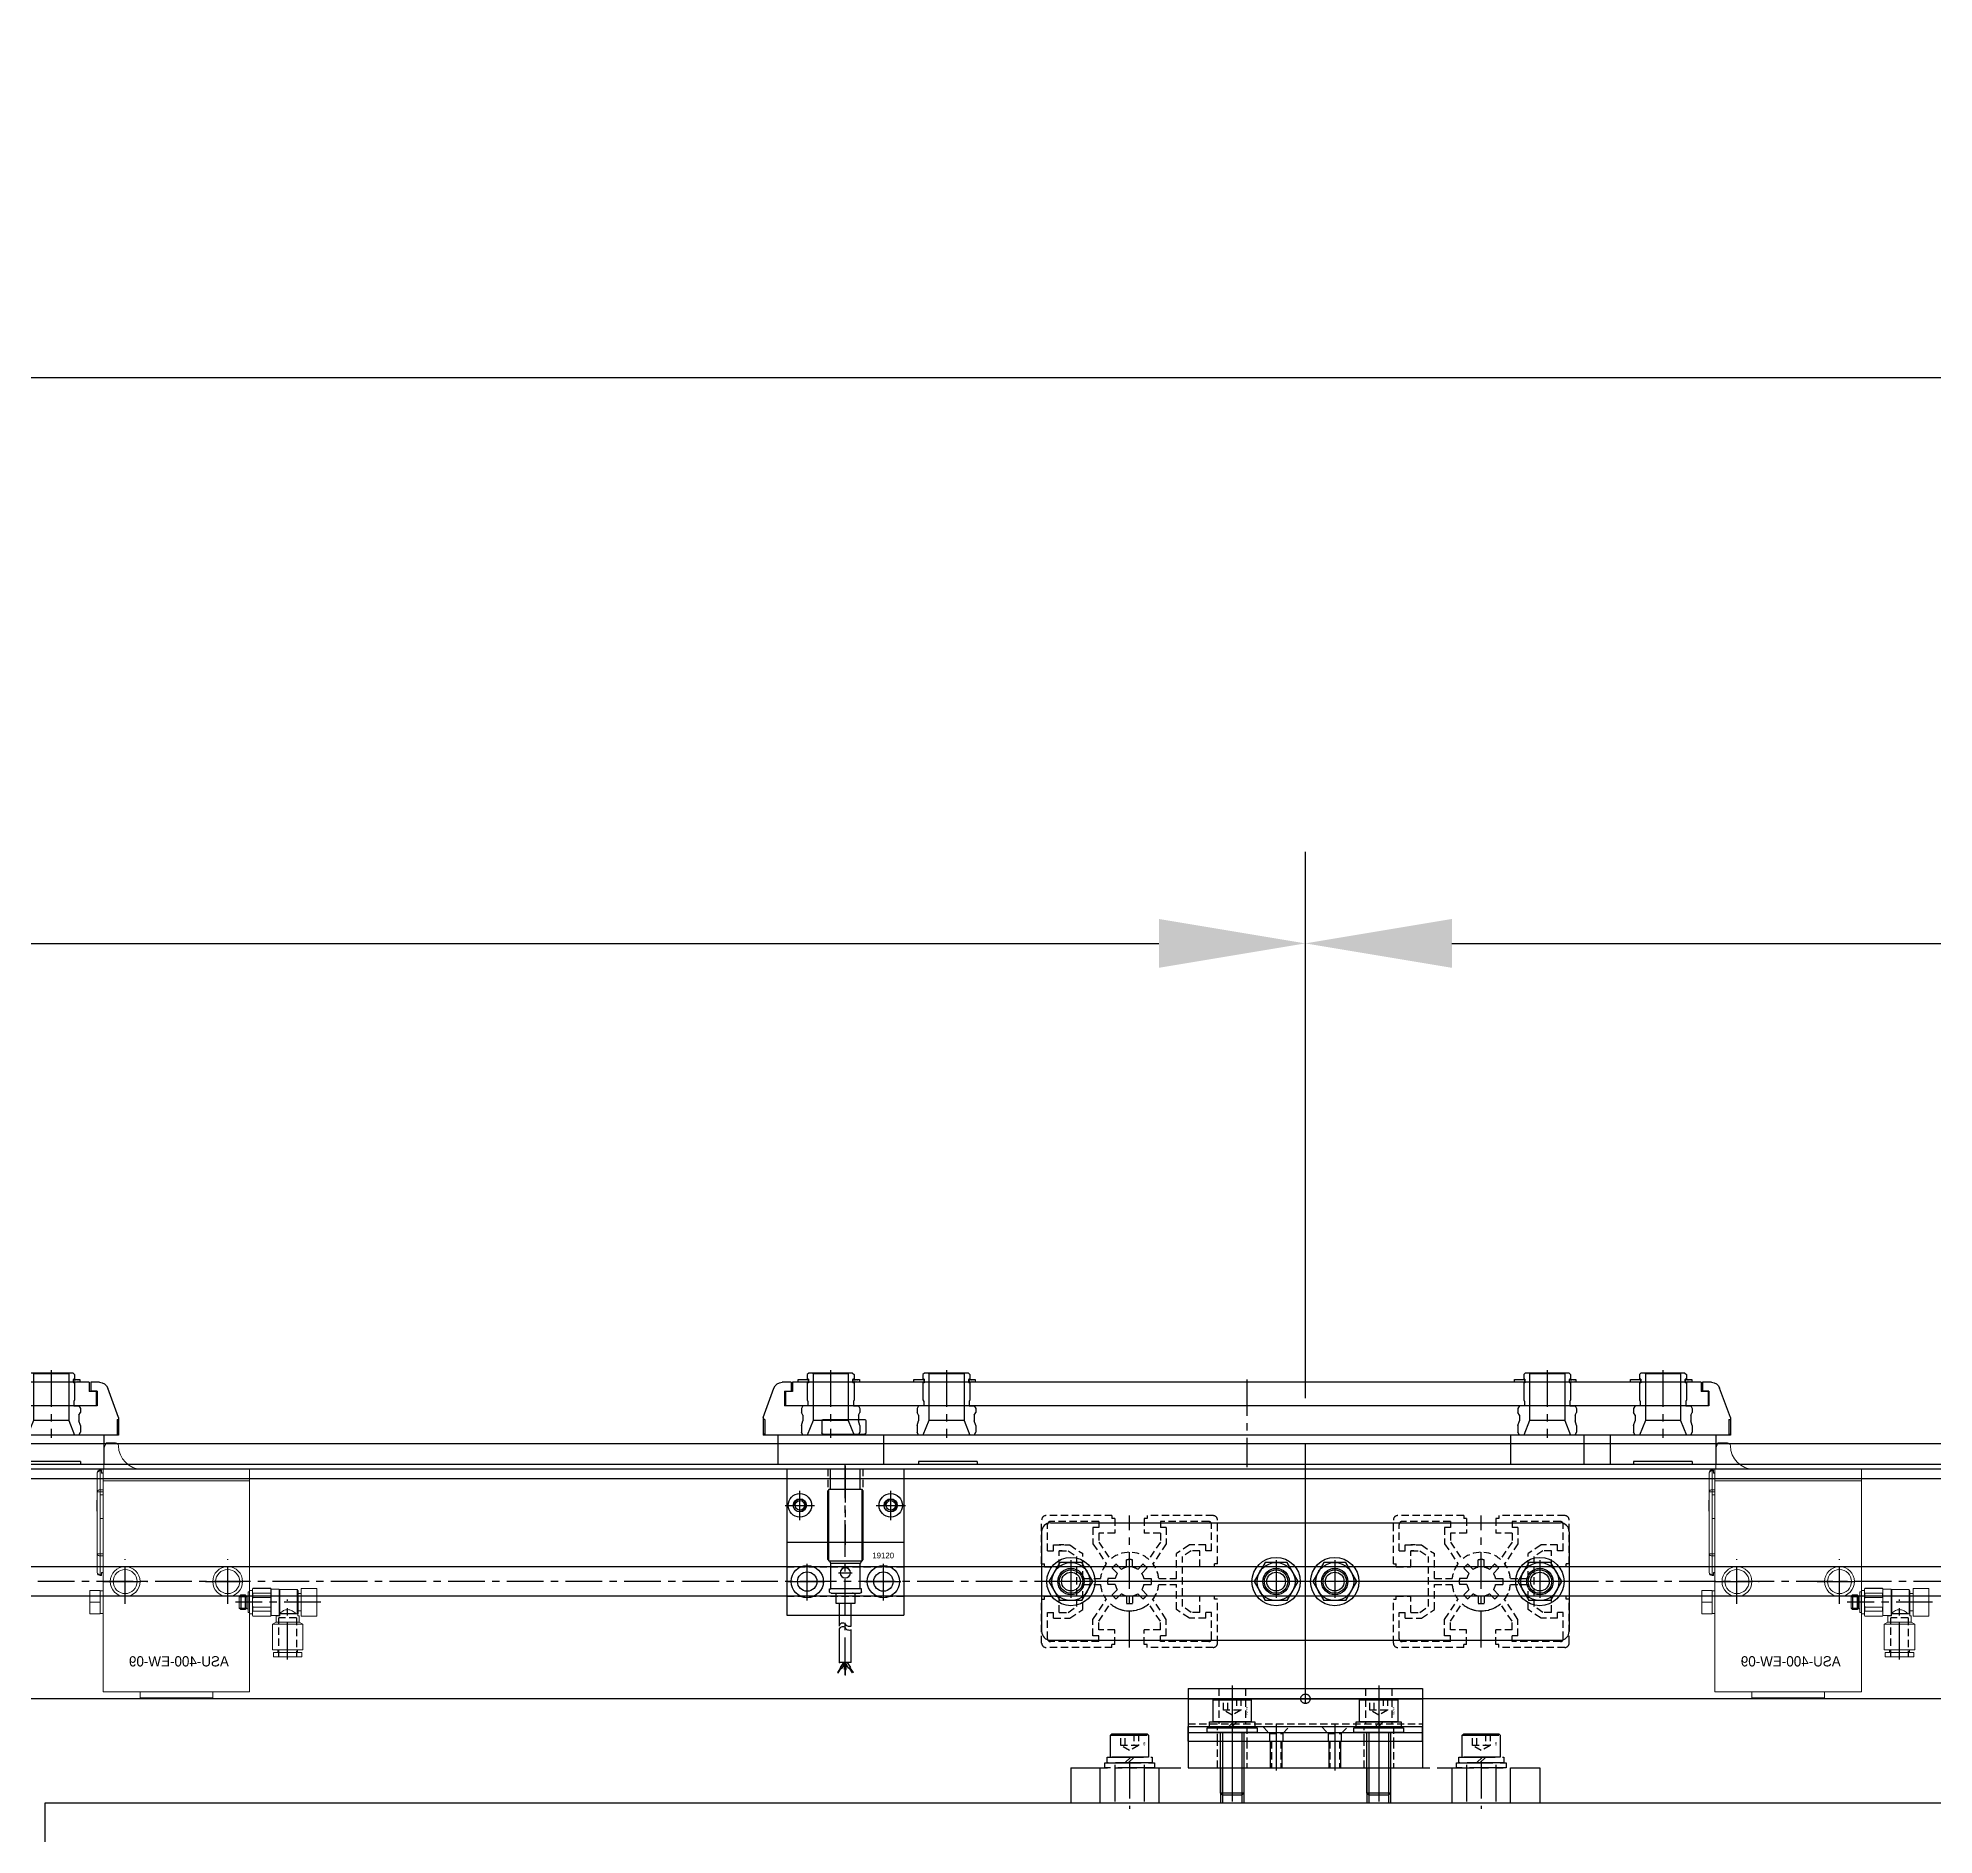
# Model space of a CAD drawing. Header units: inches. Extents: x 0 to 23821, y 0 to 11279.
# Drawn here: x 5025 to 5672, y 7343 to 7956 of the extents above; entities that cross this region are included whole.
import ezdxf
from ezdxf.enums import TextEntityAlignment as Align

# ---------------------------------------------------------------- set-up
doc = ezdxf.new("R2010")
doc.units = ezdxf.units.IN
doc.header["$LTSCALE"] = 10
doc.header["$MEASUREMENT"] = 0
for name, pattern in [('CENTER', [2, 1.25, -0.25, 0.25, -0.25]), ('HIDDEN', [0.375, 0.25, -0.125]), ('PHANTOM', [2.5, 1.25, -0.25, 0.25, -0.25, 0.25, -0.25])]:
    doc.linetypes.add(name, pattern=pattern)
doc.layers.get('Defpoints').update_dxf_attribs({"color": 8})
for name, color, linetype in [('11', 1, 'CENTER'), ('22', 2, 'HIDDEN'), ('44', 4, 'Continuous'), ('55', 5, 'Continuous'), ('66', 6, 'PHANTOM'), ('99', 181, 'Continuous'), ('A', 8, 'Continuous'), ('B', 123, 'Continuous'), ('BOM-T', 4, 'Continuous'), ('G', 231, 'Continuous'), ('P', 142, 'Continuous'), ('T', 3, 'Continuous'), ('V', 1, 'Continuous'), ('Y', 60, 'Continuous')]:
    doc.layers.add(name, color=color, linetype=linetype)
doc.layers.add('88', color=35, linetype='Continuous', lineweight=5)
doc.styles.add('SCI', font='')
doc.styles.get("Standard").update_dxf_attribs({"font": 'arial.ttf'})
doc.styles.get('SCI').set_extended_font_data('Gulim')
doc.dimstyles.new('SCH', dxfattribs={"dimtxt": 2.5, "dimasz": 2, "dimexe": 1.25, "dimexo": 0.625, "dimtad": 1, "dimdec": 8, "dimtxsty": 'SCI', "dimcen": 2.5, "dimclrd": 4, "dimclre": 4, "dimclrt": 7, "dimadec": 8, "dimazin": 2, "dimtfac": 1, "dimtdec": 8, "dimtmove": 0, "dimatfit": 3, "dimfxl": 1, "dimarcsym": 0})
doc.dimstyles.new('ST', dxfattribs={"dimscale": 25, "dimtxt": 2.5, "dimasz": 2, "dimexe": 1.25, "dimexo": 0.625, "dimgap": -0.625, "dimtad": 1, "dimdec": 8, "dimtxsty": 'SCI', "dimcen": 1, "dimclrd": 256, "dimclre": 256, "dimclrt": 2, "dimadec": 8, "dimazin": 2, "dimtfac": 1, "dimtdec": 8, "dimtmove": 0, "dimatfit": 3, "dimfxl": 1, "dimarcsym": 0})

# ---------------------------------------------------------------- blocks, each defined once
blk = doc.blocks.new('A$Cd79cac07')
at = {"color": 0}
for p, q in [((10, 20), (2290, 20)), ((10, 0), (10, 20))]:
    blk.add_line(p, q, dxfattribs=at)
blk = doc.blocks.new('A$Cabdbdd12')
for p, q in [((0, -40), (0, 47)), ((-87, 20), (87, 20)), ((-90, 17), (-90, -17)), ((90, 17), (90, -17)), ((-83.75, 6.5), (-87.51, 0)), ((-76.25, 6.5), (-83.75, 6.5)), ((-72.49, 0), (-76.25, 6.5)), ((-13.75, 6.5), (-17.51, 0)), ((-6.25, 6.5), (-13.75, 6.5)), ((-2.49, 0), (-6.25, 6.5)), ((6.25, 6.5), (2.49, 0)), ((13.75, 6.5), (6.25, 6.5)), ((17.51, 0), (13.75, 6.5)), ((76.25, 6.5), (72.49, 0)), ((83.75, 6.5), (76.25, 6.5)), ((87.51, 0), (83.75, 6.5)), ((-87.51, 0), (-83.75, -6.5)), ((-76.25, -6.5), (-72.49, 0)), ((-17.51, 0), (-13.75, -6.5)), ((-6.25, -6.5), (-2.49, 0)), ((2.49, 0), (6.25, -6.5)), ((13.75, -6.5), (17.51, 0)), ((72.49, 0), (76.25, -6.5)), ((83.75, -6.5), (87.51, 0)), ((-76.25, -6.5), (-83.75, -6.5)), ((-6.25, -6.5), (-13.75, -6.5)), ((13.75, -6.5), (6.25, -6.5)), ((83.75, -6.5), (76.25, -6.5)), ((-87, -20), (87, -20))]:
    blk.add_line(p, q)
for centre, radius in [((-80, 0), 8.25), ((-80, 0), 6.5), ((-10, 0), 8.25), ((-10, 0), 6.5), ((10, 0), 8.25), ((10, 0), 6.5), ((80, 0), 8.25), ((80, 0), 6.5), ((-80, 0), 4.5), ((-80, 0), 4), ((-80, 0), 3.2), ((-10, 0), 4.5), ((-10, 0), 4), ((-10, 0), 3.2), ((10, 0), 4.5), ((10, 0), 4), ((10, 0), 3.2), ((80, 0), 4.5), ((80, 0), 4), ((80, 0), 3.2)]:
    blk.add_circle(centre, radius)
for centre, start, end in [((-87, 17), 90, 180), ((87, 17), 0, 90), ((-87, -17), 180, 270), ((87, -17), 270, 0)]:
    blk.add_arc(centre, 3, start, end)
at = {"layer": '11'}
for p, q in [((-80, 7.3), (-80, -7.3)), ((-80, 7), (-80, -7)), ((-10, 7.3), (-10, -7.3)), ((-10, 7), (-10, -7)), ((10, 7.3), (10, -7.3)), ((10, 7), (10, -7)), ((80, 7.3), (80, -7.3)), ((80, 7), (80, -7)), ((92, 0), (-92, 0))]:
    blk.add_line(p, q, dxfattribs=at)
blk = doc.blocks.new('0104-20170619.11435441')
at = {"layer": '11'}
for p, q in [((0, -22.5), (0, 22.5)), ((30, 0), (-30, 0))]:
    blk.add_line(p, q, dxfattribs=at)
at = {"layer": '22'}
for p, q in [((-30, 6), (-30, 21)), ((-6, 22.5), (-28.5, 22.5)), ((-28, 10.5), (-28, 19.5)), ((-10.5, 20.5), (-27, 20.5)), ((-10.5, 20.5), (-10.5, 18.5)), ((-6, 22.5), (-6, 21.5)), ((-5, 21.5), (-6, 21.5)), ((-5, 21.5), (-5, 16.5)), ((5, 21.5), (5, 16.5)), ((6, 21.5), (5, 21.5)), ((6, 22.5), (6, 21.5)), ((28.5, 22.5), (6, 22.5)), ((10.5, 20.5), (10.5, 18.5)), ((27, 20.5), (10.5, 20.5)), ((28, 10.5), (28, 19.5)), ((30, 6), (30, 21)), ((-10.5, 18.5), (-12.5, 18.5)), ((-12.5, 18.5), (-12.5, 12.89)), ((-10.5, 16.5), (-10.5, 13.5)), ((-5, 16.5), (-10.5, 16.5)), ((-10.5, 13.5), (-6.54, 7.56)), ((10.5, 16.5), (5, 16.5)), ((10.5, 13.5), (6.54, 7.56)), ((12.5, 18.5), (10.5, 18.5)), ((10.5, 16.5), (10.5, 13.5)), ((12.5, 18.5), (12.5, 12.89)), ((-28, 10.5), (-26, 10.5)), ((-26, 10.5), (-26, 12.5)), ((-26, 12.5), (-20.39, 12.5)), ((-22.39, 12.5), (-24.08, 12.5)), ((-23, 10.5), (-24.08, 10.5)), ((-24, 10.5), (-21, 10.5)), ((-24, 5), (-24, 10.5)), ((-21, 10.5), (-18, 8.5)), ((-20.39, 12.5), (-16, 9.57)), ((-18, -8.5), (-18, 8.5)), ((-16, 1), (-16, 9.57)), ((-12.5, 12.89), (-7.95, 6.07)), ((-1, 4.9), (-1, 7.43)), ((1, 4.9), (1, 7.43)), ((12.5, 12.89), (7.95, 6.07)), ((20.39, 12.5), (16, 9.57)), ((16, 1), (16, 9.57)), ((21, 10.5), (18, 8.5)), ((18, -8.5), (18, 8.5)), ((26, 12.5), (20.39, 12.5)), ((24, 10.5), (21, 10.5)), ((24, 5), (24, 10.5)), ((26, 10.5), (26, 12.5)), ((28, 10.5), (26, 10.5)), ((-30, 6), (-29, 6)), ((-29, 5), (-29, 6)), ((-29, 5), (-24, 5)), ((-16, 1), (-9.95, 1)), ((-4.9, 1), (-7.43, 1)), ((-4.17, 2.76), (-5.96, 4.55)), ((-2.76, 4.17), (-4.55, 5.96)), ((2.76, 4.17), (4.55, 5.96)), ((4.17, 2.76), (5.96, 4.55)), ((4.9, 1), (7.43, 1)), ((9.95, 1), (16, 1)), ((29, 5), (24, 5)), ((29, 5), (29, 6)), ((30, 6), (29, 6)), ((-30, -21), (-30, -6)), ((-30, -6), (-29, -6)), ((-29, -6), (-29, -5)), ((-29, -5), (-24, -5)), ((-24, -10.5), (-24, -5)), ((-16, -9.57), (-16, -1)), ((-16, -1), (-9.95, -1)), ((-12.5, -12.89), (-7.95, -6.07)), ((-4.9, -1), (-7.43, -1)), ((-4.17, -2.76), (-5.96, -4.55)), ((-2.76, -4.17), (-4.55, -5.96)), ((-1, -4.9), (-1, -7.43)), ((1, -4.9), (1, -7.43)), ((2.76, -4.17), (4.55, -5.96)), ((4.17, -2.76), (5.96, -4.55)), ((4.9, -1), (7.43, -1)), ((12.5, -12.89), (7.95, -6.07)), ((9.95, -1), (16, -1)), ((16, -9.57), (16, -1)), ((24, -10.5), (24, -5)), ((29, -5), (24, -5)), ((29, -6), (29, -5)), ((30, -6), (29, -6)), ((30, -21), (30, -6)), ((-28, -19.5), (-28, -10.5)), ((-28, -10.5), (-26, -10.5)), ((-26, -12.5), (-26, -10.5)), ((-26, -12.5), (-20.39, -12.5)), ((-24, -10.5), (-21, -10.5)), ((-21, -10.5), (-18, -8.5)), ((-20.39, -12.5), (-16, -9.57)), ((-12.5, -18.5), (-12.5, -12.89)), ((-10.5, -13.5), (-6.54, -7.56)), ((10.5, -13.5), (6.54, -7.56)), ((12.5, -18.5), (12.5, -12.89)), ((20.39, -12.5), (16, -9.57)), ((21, -10.5), (18, -8.5)), ((26, -12.5), (20.39, -12.5)), ((24, -10.5), (21, -10.5)), ((26, -12.5), (26, -10.5)), ((28, -10.5), (26, -10.5)), ((28, -19.5), (28, -10.5)), ((-10.5, -18.5), (-12.5, -18.5)), ((-10.5, -16.5), (-10.5, -13.5)), ((-5, -16.5), (-10.5, -16.5)), ((-10.5, -20.5), (-10.5, -18.5)), ((-5, -21.5), (-5, -16.5)), ((5, -21.5), (5, -16.5)), ((10.5, -16.5), (5, -16.5)), ((10.5, -16.5), (10.5, -13.5)), ((12.5, -18.5), (10.5, -18.5)), ((10.5, -20.5), (10.5, -18.5)), ((-6, -22.5), (-28.5, -22.5)), ((-10.5, -20.5), (-27, -20.5)), ((-6, -22.5), (-6, -21.5)), ((-5, -21.5), (-6, -21.5)), ((6, -21.5), (5, -21.5)), ((6, -22.5), (6, -21.5)), ((28.5, -22.5), (6, -22.5)), ((27, -20.5), (10.5, -20.5))]:
    blk.add_line(p, q, dxfattribs=at)
for centre, radius, start, end in [((-28.5, 21), 1.5, 90, 180), ((-27, 19.5), 1, 90, 180), ((27, 19.5), 1, 0, 90), ((28.5, 21), 1.5, 0, 90), ((0, 0), 10, 49.14029, 130.85971), ((0, 0), 7.5, 82.33774, 97.66226), ((0, 0), 10, 142.64398, 174.26083), ((0, 0), 7.5, 172.33774, 187.66226), ((0, 0), 7.5, 127.33774, 142.66226), ((0, 0), 5, 146.53696, 168.46304), ((0, 0), 5, 101.53696, 123.46304), ((0, 0), 5, 56.53696, 78.46304), ((0, 0), 5, 11.53696, 33.46304), ((0, 0), 7.5, 37.33774, 52.66226), ((0, 0), 7.5, 352.33774, 7.66226), ((0, 0), 10, 5.73917, 39.02808), ((0, 0), 10, 5.73917, 37.35602), ((0, 0), 10, 185.73917, 217.35602), ((0, 0), 7.5, 217.33774, 232.66226), ((0, 0), 5, 191.53696, 213.46304), ((0, 0), 5, 236.53696, 258.46304), ((0, 0), 5, 281.53696, 303.46304), ((0, 0), 5, 326.53696, 348.46304), ((0, 0), 7.5, 307.33774, 322.66226), ((0, 0), 10, 320.97192, 354.26083), ((0, 0), 10, 322.64398, 354.26083), ((0, 0), 10, 229.14029, 309.26069), ((0, 0), 10, 243.47957, 310.85971), ((0, 0), 7.5, 262.33774, 277.66226), ((-28.5, -21), 1.5, 180, 270), ((-27, -19.5), 1, 180, 270), ((27, -19.5), 1, 270, 0), ((28.5, -21), 1.5, 270, 0)]:
    blk.add_arc(centre, radius, start, end, dxfattribs=at)
blk = doc.blocks.new('A$C4fe95a59')
for p, q in [((3120, 75), (-3120, 75)), ((3120, 0), (-3120, 0))]:
    blk.add_line(p, q)
at = {"layer": '11'}
blk.add_line((3120, 40), (-3120, 40), dxfattribs=at)
at = {"layer": 'A'}
for p, q in [((3120, 45), (-3120, 45)), ((3120, 35), (-3120, 35))]:
    blk.add_line(p, q, dxfattribs=at)
at = {"layer": 'B'}
blk.add_line((3120, 80), (-3120, 80), dxfattribs=at)
at = {"layer": 'G'}
for p, q in [((3120, 87), (-3120, 87)), ((3120, 78.3), (-3120, 78.3))]:
    blk.add_line(p, q, dxfattribs=at)
for name, p in [('A$Cabdbdd12', (620, 40)), ('0104-20170619.11435441', (560, 40)), ('0104-20170619.11435441', (680, 40))]:
    blk.add_blockref(name, p)
blk = doc.blocks.new('A$C76d6ba3e')
for p, q in [((5, 7), (-5, 7)), ((-5, 7), (-5, 0)), ((5, 0), (5, 7)), ((-5.5, 0), (-6, -0.5)), ((5.5, 0), (-5.5, 0)), ((5.5, 0), (-5.5, 0)), ((5.5, 0), (-5.5, 0)), ((5.5, 0), (6, -0.5)), ((-6, -0.5), (-6, -24)), ((6, -24), (6, -0.5)), ((-6, -24), (-5.5, -24.5)), ((-5.52, -24.5), (-5.07, -25.28)), ((-5.5, -24.5), (5.5, -24.5)), ((-5.07, -34), (-5.07, -25.28)), ((-5.07, -34), (-5.07, -25.28)), ((-5.07, -25.28), (4.93, -25.28)), ((5.38, -24.5), (4.93, -25.28)), ((4.93, -34), (4.93, -25.28)), ((6, -24), (5.5, -24.5)), ((2.34, -28.5), (-2.33, -28.5)), ((-5.52, -34), (4.93, -34)), ((-5.52, -35), (-5.52, -34)), ((4.88, -35.5), (-5.02, -35.5)), ((-3.27, -35.5), (-3.27, -39)), ((3.12, -39), (3.12, -35.5)), ((5.38, -34), (4.93, -34)), ((5.38, -35), (5.38, -34)), ((-3.27, -39), (3.12, -39)), ((-2, -46.69), (-2, -39)), ((2, -46.69), (2, -39)), ((-2, -59.17), (-2, -47.98)), ((2, -59.17), (2, -47.98)), ((-1.59, -60.92), (-2.63, -62.49)), ((-2.63, -62.49), (-2.47, -62.59)), ((-2.47, -62.59), (-1.42, -61.02)), ((-2, -59.17), (2, -59.17)), ((-0.6, -59.17), (-1.76, -60.81)), ((-1.76, -60.81), (-1.24, -61.14)), ((-1.24, -61.14), (-0.31, -59.69)), ((-0.31, -61.52), (-0.31, -59.17)), ((0.31, -61.52), (-0.31, -61.52)), ((-0.1, -63.39), (-0.1, -61.52)), ((-0.1, -63.39), (0.09, -63.39)), ((0, -59.21), (-0.02, -59.17)), ((0, -59.21), (-0.02, -59.17)), ((0.09, -63.39), (0.09, -61.52)), ((0.31, -61.52), (0.31, -59.17)), ((1.24, -61.14), (0.31, -59.69)), ((0.6, -59.17), (1.76, -60.81)), ((1.76, -60.81), (1.24, -61.14)), ((2.47, -62.59), (1.42, -61.02)), ((1.59, -60.92), (2.63, -62.49)), ((2.63, -62.49), (2.47, -62.59))]:
    blk.add_line(p, q)
blk.add_circle((0, -28.5), 1.75)
for centre, radius, start, end in [((-5.02, -35), 0.5, 180, 270), ((4.88, -35), 0.5, 270, 0), ((-1.33, -45.45), 1.41, 241.67088, 340.04737), ((-1.33, -46.74), 1.41, 241.67088, 340.04737), ((0.85, -46.71), 1.16, 1.12277, 137.29634), ((0.85, -48), 1.16, 1.12277, 137.29634)]:
    blk.add_arc(centre, radius, start, end)
for p in [(-2.55, -35.5), (2, -59.17)]:
    blk.add_point(p)
at = {"layer": '11'}
blk.add_line((0, -63.05), (0, 8.72), dxfattribs=at)
at = {"layer": 'T'}
for p, q in [((-5.6, -0.1), (-5.6, -24.4)), ((5.6, -24.4), (5.6, -0.1))]:
    blk.add_line(p, q, dxfattribs=at)
blk = doc.blocks.new('A$Ccec72fd8')
at = {"linetype": 'Continuous'}
for p, q in [((-20, 0), (20, 0)), ((-20, 0), (-20, -50)), ((20, 0), (20, -50)), ((-20, -25), (20, -25)), ((-20, -50), (20, -50))]:
    blk.add_line(p, q, dxfattribs=at)
for centre, radius in [((-15.5, -12.5), 4), ((-15.5, -12.5), 2.25), ((-15.5, -12.5), 1.62), ((15.5, -12.5), 4), ((15.5, -12.5), 2.25), ((15.5, -12.5), 1.62)]:
    blk.add_circle(centre, radius)
for centre, radius in [((-13, -38.5), 5.5), ((-13, -38.5), 3.3), ((13, -38.5), 5.5), ((13, -38.5), 3.3)]:
    blk.add_circle(centre, radius, dxfattribs=at)
at = {"layer": '11'}
for p, q in [((0, 1), (0, -26)), ((-20.5, -12.5), (-10.5, -12.5)), ((-15.5, -17.5), (-15.5, -7.5)), ((10.5, -12.5), (20.5, -12.5)), ((15.5, -17.5), (15.5, -7.5)), ((-13, -45), (-13, -32)), ((13, -45), (13, -32)), ((-19.5, -38.5), (-6.5, -38.5)), ((6.5, -38.5), (19.5, -38.5))]:
    blk.add_line(p, q, dxfattribs=at)
at = {"layer": '22'}
for p, q in [((-5.98, 0), (-5.98, -25)), ((5.98, 0), (5.98, -25)), ((-20, -33.5), (20, -33.5)), ((-20, -43.5), (20, -43.5))]:
    blk.add_line(p, q, dxfattribs=at)
at = {"layer": 'T'}
for centre in [(-15.5, -12.5), (15.5, -12.5)]:
    blk.add_arc(centre, 2, 270, 180, dxfattribs=at)
blk = doc.blocks.new('A$Ccf5ea308')
blk.add_blockref('A$Ccec72fd8', (-20, 50))
at = {"layer": '55', "xscale": -1}
blk.add_blockref('A$C76d6ba3e', (-20, 43), dxfattribs=at)
at = {"layer": 'BOM-T', "color": 4}
blk.add_text('19120', height=1.92, dxfattribs=at).set_placement((-10.81, 19.44))
blk = doc.blocks.new('A$C914eb72d')
for p, q in [((-158.53, 8), (-155.5, 8)), ((-155.5, 8), (-155.5, 5)), ((155.5, 8), (158.53, 8)), ((155.5, 8), (155.5, 5)), ((-165, -4), (-161.35, 6.03)), ((-157.7, 5), (-157.7, 0)), ((-157.7, 5), (-155.5, 5)), ((-157.7, 0), (157.7, 0)), ((157.7, 5), (155.5, 5)), ((157.7, 5), (157.7, 0)), ((165, -4), (161.35, 6.03)), ((-165, -4), (-165, -10)), ((165, -4), (165, -10)), ((-165, -10), (165, -10)), ((-160, -10), (-160, -20)), ((-115, -10), (-115, -20)), ((-90, -10), (-90, -20)), ((160, -10), (160, -20)), ((-160, -20), (-115, -20)), ((-90, -20), (160, -20))]:
    blk.add_line(p, q)
for centre, start, end in [((-158.53, 5), 90, 160), ((158.53, 5), 20, 90)]:
    blk.add_arc(centre, 3, start, end)
at = {"layer": '11'}
blk.add_line((0, 9), (0, -21), dxfattribs=at)
at = {"layer": '55'}
for p, q in [((-164.5, -4.7), (-165, -4.7)), ((-164.5, -4.7), (-164.5, -9.7)), ((130, -5.2), (130, -9.2)), ((144.5, -4.7), (130.5, -4.7)), ((145, -5.2), (145, -9.2)), ((164.5, -4.7), (164.5, -9.7)), ((164.5, -4.7), (165, -4.7)), ((-164.5, -9.7), (-165, -9.7)), ((144.5, -9.7), (130.5, -9.7)), ((164.5, -9.7), (165, -9.7)), ((-152, -19), (-132, -19)), ((-152, -19), (-152, -20)), ((-132, -19), (-132, -20)), ((92, -19), (112, -19)), ((92, -19), (92, -20)), ((112, -19), (112, -20))]:
    blk.add_line(p, q, dxfattribs=at)
for centre, start, end in [((130.5, -5.2), 90, 180), ((144.5, -5.2), 0, 90), ((130.5, -9.2), 180, 270), ((144.5, -9.2), 270, 0)]:
    blk.add_arc(centre, 0.5, start, end, dxfattribs=at)
at = {"layer": 'G'}
for p, q in [((-124, -10), (-124, -20)), ((124, -10), (124, -20))]:
    blk.add_line(p, q, dxfattribs=at)
blk = doc.blocks.new('A$Ca26492e0')
for p, q in [((-155, 8), (155, 8)), ((-155, 8), (-155, 4.8)), ((155, 8), (155, 4.8)), ((-157.4, 4.8), (-157.4, 0)), ((-157.4, 4.8), (-155, 4.8)), ((-157.4, 0), (157.4, 0)), ((155, 4.8), (157.4, 4.8)), ((157.4, 4.8), (157.4, 0))]:
    blk.add_line(p, q)
blk = doc.blocks.new('A$C2e60e66a')
for p, q in [((-7.5, 11.1), (-8, 10.6)), ((-8, 10.6), (-8, 9.1)), ((-8, 9.1), (-7.6, 9.1)), ((-8, 7.8), (-7.6, 7.8)), ((-8, 7.8), (-8, 2)), ((-7.6, 9.1), (-7.6, 7.8)), ((-7.5, 11.1), (7.5, 11.1)), ((-6.2, 11.1), (-6, 10.9)), ((-6, 10.9), (6, 10.9)), ((-6, 10.9), (-6, -5)), ((6.2, 11.1), (6, 10.9)), ((6, 10.9), (6, -5)), ((7.5, 11.1), (8, 10.6)), ((7.6, 9.1), (7.6, 7.8)), ((7.6, 9.1), (8, 9.1)), ((7.6, 7.8), (8, 7.8)), ((8, 10.6), (8, 9.1)), ((8, 7.8), (8, 2)), ((-9.5, 0), (-10, -1)), ((-7.75, 0), (-9.5, 0)), ((-8, 2), (-7.75, 1.5)), ((-7.75, 1.5), (-7.75, 0)), ((8, 2), (7.75, 1.5)), ((7.75, 1.5), (7.75, 0)), ((7.75, 0), (9.5, 0)), ((9.5, 0), (10, -1)), ((-10, -1), (-10, -2.33)), ((-9.5, -3.2), (-10, -2.33)), ((-10, -6.7), (-9.5, -5.2)), ((-9.5, -3.2), (-9.5, -5.2)), ((-6, -5), (-8, -10)), ((-6, -5), (6, -5)), ((6, -5), (8, -10)), ((9.5, -3.2), (10, -2.33)), ((9.5, -3.2), (9.5, -5.2)), ((10, -6.7), (9.5, -5.2)), ((10, -1), (10, -2.33)), ((-10, -6.7), (-10, -9)), ((-9.5, -10), (-10, -9)), ((-9.5, -10), (9.5, -10)), ((9.5, -10), (10, -9)), ((10, -6.7), (10, -9))]:
    blk.add_line(p, q)
at = {"layer": '11'}
blk.add_line((0, 12.1), (0, -11), dxfattribs=at)
at = {"layer": 'A'}
blk.add_line((-0.5, 0), (0.5, 0), dxfattribs=at)
blk = doc.blocks.new('A$Cb5e51b09')
for p, q in [((0, 0), (-2.2, 0)), ((-2.2, 0), (-2.2, -1)), ((0, -1), (0, 0)), ((18.72, 0), (15.2, 0)), ((15.2, -1), (15.2, 0)), ((18.72, -1), (18.72, 0)), ((-2.2, -1), (0, -1)), ((15.2, -1), (18.72, -1))]:
    blk.add_line(p, q)
at = {"layer": 'BOM-T', "color": 4}
blk.add_text('S16', height=0.6, dxfattribs=at).set_placement((-1.8, -0.46), align=Align.MIDDLE_LEFT)
blk = doc.blocks.new('A$C42b4b2c5')
at = {"rotation": 90}
for name in ['A$C914eb72d', 'A$Ca26492e0']:
    blk.add_blockref(name, (9, 0), dxfattribs=at)
at = {"layer": '44', "rotation": 90}
for p in [(0, 134.4), (0, 94.9), (0, -110.1), (0, -149.6)]:
    blk.add_blockref('A$Cb5e51b09', p, dxfattribs=at)
at = {"layer": '99', "rotation": 90}
for p in [(9, 142), (9, 102.5), (9, -102.5), (9, -142)]:
    blk.add_blockref('A$C2e60e66a', p, dxfattribs=at)
blk = doc.blocks.new('A$C94fb36be')
for p, q in [((6.52, 47.35), (3.25, 47.35)), ((6.52, 47.35), (7.25, 45.35)), ((7.25, 45.35), (7.25, 38.35)), ((7.5, 38.35), (-42.5, 38.35)), ((-42.5, 38.35), (-42.5, 34.35)), ((-42.5, 34.35), (7.5, 34.35)), ((-42.5, -37.65), (-42.5, 34.35)), ((7.5, 34.35), (7.5, 38.35)), ((7.5, 37.09), (8, 37.09)), ((7.5, 36.95), (8, 36.95)), ((7.5, 34.35), (7.5, -37.65)), ((8.5, 38.05), (8, 38.05)), ((8, 38.05), (8, 37.76)), ((8, 37.76), (8.5, 37.76)), ((8, 36.95), (8, 37.76)), ((8.5, 37.76), (8.5, 38.05)), ((8.5, 37.76), (8.5, 31.34)), ((9.5, 30.64), (9.5, 37.05)), ((8.5, 31.34), (7.5, 31.34)), ((7.5, 30.64), (8.5, 30.64)), ((8.5, 29.55), (7.5, 29.55)), ((8.5, 30.64), (8.5, 31.34)), ((8.5, 30.64), (8.5, 29.55)), ((8.5, 30.64), (9.5, 30.64)), ((8.5, 21.55), (8.5, 29.55)), ((9.5, 9.46), (9.5, 30.64)), ((9.5, 27.76), (9.6, 27.76)), ((9.6, 27.36), (9.5, 27.36)), ((9.5, 26.23), (9.6, 26.23)), ((9.6, 26.23), (9.5, 26.23)), ((9.6, 26.23), (9.5, 26.23)), ((9.6, 26.16), (9.5, 26.16)), ((9.6, 25.99), (9.5, 25.99)), ((9.6, 27.36), (9.6, 27.76)), ((9.6, 26.23), (9.6, 27.36)), ((9.6, 26.16), (9.6, 26.23)), ((9.6, 26.23), (9.6, 26.23)), ((9.6, 26.23), (9.6, 26.23)), ((9.6, 25.99), (9.6, 26.16)), ((9.6, 25.82), (9.6, 25.99)), ((8.5, 21.55), (7.5, 21.55)), ((8.5, 21.55), (8.5, 9.46)), ((9.6, 25.82), (9.5, 25.82)), ((9.6, 25.75), (9.5, 25.75)), ((9.6, 25.75), (9.5, 25.75)), ((9.6, 25.74), (9.5, 25.74)), ((9.6, 25.72), (9.5, 25.72)), ((9.6, 25.69), (9.5, 25.69)), ((9.6, 25.54), (9.5, 25.54)), ((9.6, 25.34), (9.5, 25.34)), ((9.6, 25.14), (9.5, 25.14)), ((9.6, 24.94), (9.5, 24.94)), ((9.6, 24.75), (9.5, 24.75)), ((9.6, 24.59), (9.5, 24.59)), ((9.6, 24.57), (9.5, 24.57)), ((9.6, 24.55), (9.5, 24.55)), ((9.6, 24.53), (9.5, 24.53)), ((9.6, 24.53), (9.5, 24.53)), ((9.6, 24.46), (9.5, 24.46)), ((9.6, 24.29), (9.5, 24.29)), ((9.6, 24.12), (9.5, 24.12)), ((9.6, 24.05), (9.5, 24.05)), ((9.6, 24.05), (9.5, 24.05)), ((9.6, 24.05), (9.5, 24.05)), ((9.6, 25.75), (9.6, 25.82)), ((9.6, 25.75), (9.6, 25.75)), ((9.6, 25.74), (9.6, 25.75)), ((9.6, 25.72), (9.6, 25.74)), ((9.6, 25.69), (9.6, 25.72)), ((9.6, 25.54), (9.6, 25.69)), ((9.6, 25.34), (9.6, 25.54)), ((9.6, 25.14), (9.6, 25.34)), ((9.6, 24.94), (9.6, 25.14)), ((9.6, 24.75), (9.6, 24.94)), ((9.6, 24.59), (9.6, 24.75)), ((9.6, 24.57), (9.6, 24.59)), ((9.6, 24.55), (9.6, 24.57)), ((9.6, 24.53), (9.6, 24.55)), ((9.6, 24.46), (9.6, 24.53)), ((9.6, 24.53), (9.6, 24.53)), ((9.6, 24.29), (9.6, 24.46)), ((9.6, 24.12), (9.6, 24.29)), ((9.6, 24.05), (9.6, 24.12)), ((9.6, 24.05), (9.6, 24.05)), ((9.6, 24.05), (9.6, 24.05)), ((8.5, 9.46), (7.5, 9.46)), ((7.5, 8.76), (8.5, 8.76)), ((8.5, 9.46), (9.5, 9.46)), ((8.5, 8.76), (8.5, 9.46)), ((8.5, 8.76), (8.5, 2.34)), ((9.5, 3.05), (9.5, 9.46)), ((8, 3.15), (7.5, 3.15)), ((8, 3.01), (7.5, 3.01)), ((8, 2.34), (8, 3.15)), ((8.5, 2.34), (8, 2.34)), ((8, 2.34), (8, 2.05)), ((8, 2.05), (8.5, 2.05)), ((8.5, 2.05), (8.5, 2.34)), ((-65.45, -2.35), (-65.45, -11.75)), ((-60.1, -2.35), (-65.45, -2.35)), ((-60.1, -2.35), (-60.1, -11.75)), ((-59, -4.1), (-60.1, -4.1)), ((-58.71, -2.65), (-59, -3.15)), ((-59, -3.15), (-59, -10.95)), ((-52.8, -2.65), (-58.71, -2.65)), ((-58.71, -2.65), (-58.71, -10.98)), ((-52.6, -2.55), (-52.8, -2.75)), ((-52.8, -2.65), (-52.8, -10.71)), ((-52.6, -2.55), (-52.6, -11.55)), ((-49.8, -2.55), (-52.6, -2.55)), ((-49.72, -2.25), (-49.8, -2.55)), ((-49.8, -2.55), (-49.8, -11.55)), ((-49.75, -2.5), (-49.72, -2.32)), ((-49.75, -3.81), (-49.75, -2.5)), ((-49.72, -3.99), (-49.75, -3.81)), ((-49.75, -5.74), (-49.72, -5.38)), ((-49.75, -8.36), (-49.75, -5.74)), ((-43.58, -2.25), (-49.72, -2.25)), ((-49.72, -2.32), (-49.72, -2.25)), ((-49.72, -2.32), (-43.58, -2.32)), ((-49.72, -3.99), (-43.58, -3.99)), ((-49.72, -5.38), (-49.72, -3.99)), ((-49.72, -5.38), (-43.58, -5.38)), ((-43.5, -2.55), (-43.58, -2.25)), ((-43.58, -2.25), (-43.58, -2.32)), ((-43.58, -2.32), (-43.52, -2.73)), ((-43.52, -3.57), (-43.58, -3.99)), ((-43.58, -3.99), (-43.58, -5.38)), ((-43.58, -5.38), (-43.52, -6.21)), ((-43.52, -2.73), (-43.5, -3.15)), ((-43.5, -3.15), (-43.52, -3.57)), ((-43.52, -6.21), (-43.5, -7.05)), ((-43.5, -2.55), (-43.5, -11.55)), ((-42.5, -3.05), (-43.5, -3.05)), ((-42.5, -3.05), (-42.5, -11.05)), ((-41.95, -3.55), (-42.5, -3.55)), ((-41.95, -3.55), (-41.95, -10.55)), ((-41.5, -4.85), (-41.95, -4.85)), ((-41.01, -4.55), (-41.5, -5.04)), ((-41.5, -4.85), (-41.5, -9.25)), ((-39.44, -4.55), (-41.01, -4.55)), ((-38.95, -5.04), (-39.44, -4.55)), ((-38.95, -5.04), (-38.95, -9.06)), ((7.5, -3.15), (8.5, -3.15)), ((12, -3.05), (8.5, -3.05)), ((8.5, -7.05), (8.5, -3.05)), ((12, -7.05), (12, -3.05)), ((-65.45, -11.75), (-60.1, -11.75)), ((-60.1, -10), (-59, -10)), ((-59.4, -11.65), (-59.4, -13.83)), ((-59.4, -11.65), (-58.95, -11.65)), ((-59, -10.95), (-58.95, -11.04)), ((-58.95, -11.65), (-58.95, -10.89)), ((-58.95, -10.89), (-58.85, -10.92)), ((-58.95, -11.05), (-52.75, -11.05)), ((-58.85, -10.92), (-58.71, -10.98)), ((-58.71, -10.98), (-58.29, -10.85)), ((-58.29, -10.85), (-58, -10.64)), ((-58.29, -10.85), (-52.75, -10.85)), ((-58, -10.64), (-57.7, -10.43)), ((-57.7, -10.43), (-57.37, -10.22)), ((-57.37, -10.22), (-57.01, -10.02)), ((-57.01, -10.02), (-56.75, -9.89)), ((-56.75, -9.89), (-56.47, -9.78)), ((-56.47, -9.78), (-56.18, -9.68)), ((-56.18, -9.68), (-55.82, -9.61)), ((-55.82, -9.61), (-55.45, -9.58)), ((-55.45, -9.58), (-55.08, -9.61)), ((-55.08, -9.61), (-54.72, -9.68)), ((-54.72, -9.68), (-54.4, -9.79)), ((-54.4, -9.79), (-54.1, -9.92)), ((-54.1, -9.92), (-53.81, -10.07)), ((-53.81, -10.07), (-53.44, -10.28)), ((-53.44, -10.28), (-53.1, -10.5)), ((-53.1, -10.5), (-52.8, -10.71)), ((-52.8, -10.59), (-52.75, -10.69)), ((-52.75, -10.69), (-52.75, -11.65)), ((-52.75, -11.4), (-52.6, -11.55)), ((-52.75, -11.65), (-51.5, -11.65)), ((-52.6, -11.55), (-49.8, -11.55)), ((-51.5, -13.83), (-51.5, -11.65)), ((-49.8, -11.55), (-49.72, -11.85)), ((-49.72, -8.72), (-49.75, -8.36)), ((-49.75, -10.29), (-49.72, -10.11)), ((-49.75, -11.6), (-49.75, -10.29)), ((-49.72, -11.78), (-49.75, -11.6)), ((-49.72, -8.72), (-43.58, -8.72)), ((-49.72, -10.11), (-49.72, -8.72)), ((-49.72, -10.11), (-43.58, -10.11)), ((-49.72, -11.78), (-43.58, -11.78)), ((-49.72, -11.85), (-49.72, -11.78)), ((-49.72, -11.85), (-43.58, -11.85)), ((-43.52, -7.89), (-43.58, -8.72)), ((-43.58, -8.72), (-43.58, -10.11)), ((-43.58, -10.11), (-43.52, -10.53)), ((-43.52, -11.36), (-43.58, -11.78)), ((-43.58, -11.85), (-43.5, -11.55)), ((-43.58, -11.78), (-43.58, -11.85)), ((-43.5, -7.05), (-43.52, -7.89)), ((-43.52, -10.53), (-43.5, -10.95)), ((-43.5, -10.95), (-43.52, -11.36)), ((-43.5, -11.05), (-42.5, -11.05)), ((-42.5, -10.55), (-41.95, -10.55)), ((-41.95, -9.25), (-41.5, -9.25)), ((-41.5, -9.06), (-41.01, -9.55)), ((-41.01, -9.55), (-39.44, -9.55)), ((-39.44, -9.55), (-38.95, -9.06)), ((8.5, -10.95), (7.5, -10.95)), ((12, -7.05), (8.5, -7.05)), ((8.5, -11.05), (8.5, -7.05)), ((12, -11.05), (8.5, -11.05)), ((12, -11.05), (12, -7.05)), ((-59.4, -13.83), (-60.65, -14.55)), ((-60.65, -14.55), (-50.25, -14.55)), ((-60.65, -14.55), (-60.65, -23.25)), ((-59.4, -13.83), (-51.5, -13.83)), ((-50.25, -14.55), (-51.5, -13.83)), ((-50.25, -23.25), (-50.25, -14.55)), ((-60.65, -23.25), (-50.25, -23.25)), ((-60.3, -24.15), (-50.6, -24.15)), ((-60.3, -24.15), (-60.3, -25.65)), ((-60.3, -25.65), (-50.6, -25.65)), ((-58.85, -23.25), (-58.85, -24.15)), ((-52.06, -24.15), (-52.06, -23.25)), ((-50.6, -25.65), (-50.6, -24.15)), ((7.5, -37.65), (-42.5, -37.65)), ((-29.9, -39.65), (-29.9, -37.65)), ((-5.1, -37.65), (-5.1, -39.65)), ((-29.9, -39.65), (-5.1, -39.65))]:
    blk.add_line(p, q)
for centre, radius in [((-35, 0), 5.1), ((-35, 0), 4.1), ((0, 0), 5.1), ((0, 0), 4.1)]:
    blk.add_circle(centre, radius)
for centre, radius, start, end in [((-5.75, 46.35), 8, 270, 0), ((3.25, 46.35), 1, 90, 180), ((8.5, 37.05), 1, 0, 90), ((8.62, 36.87), 0.893, 11.42204, 98.04877), ((8.62, 30.46), 0.893, 11.42159, 98.04978), ((8.62, 9.64), 0.893, 261.95037, 348.57825), ((8.62, 3.23), 0.893, 261.95022, 348.57841), ((8.5, 3.05), 1, 270, 0)]:
    blk.add_arc(centre, radius, start, end)
at = {"layer": '11'}
for p, q in [((-35, -7.6), (-35, 7.6)), ((0, -7.6), (0, 7.6)), ((-27.4, 0), (-42.6, 0)), ((7.6, 0), (-7.6, 0)), ((-55.45, -26.58), (-55.45, -6.12)), ((-66.78, -7.05), (-37.63, -7.05))]:
    blk.add_line(p, q, dxfattribs=at)
at = {"layer": '22'}
for p, q in [((-58.45, -12.35), (-52.45, -12.35)), ((-58.45, -12.35), (-58.45, -25.65)), ((-52.45, -25.65), (-52.45, -12.35))]:
    blk.add_line(p, q, dxfattribs=at)
at = {"layer": 'T'}
for p, q in [((-38.95, -5.04), (-41.5, -5.04)), ((-41.01, -4.55), (-41.01, -9.55)), ((-39.44, -4.55), (-39.44, -9.55)), ((-38.95, -9.06), (-41.5, -9.06))]:
    blk.add_line(p, q, dxfattribs=at)
at = {"layer": 'BOM-T', "insert": (-1.32, -25.46), "char_height": 3.5, "attachment_point": 3, "style": 'SCI'}
blk.add_mtext('ASU-400-EW-09', dxfattribs=at)
blk = doc.blocks.new('A$Ce7fba343')
at = {"layer": '88'}
blk.add_blockref('A$C94fb36be', (-167.25, -39), dxfattribs=at)
at = {"layer": 'P', "rotation": 270}
blk.add_blockref('A$C42b4b2c5', (0, 30), dxfattribs=at)
at = {"layer": 'V', "xscale": -1}
blk.add_blockref('A$Ccf5ea308', (117, -50.5), dxfattribs=at)
blk = doc.blocks.new('A$C3F3C7DC9')
for p, q in [((-80, 0.5), (-80, 15.5)), ((-80, 15.5), (0, 15.5)), ((0, 0.5), (0, 15.5)), ((-80, 4), (0, 4)), ((-80, 0.5), (0, 0.5))]:
    blk.add_line(p, q)
at = {"layer": '11'}
for p, q in [((-65, -0.5), (-65, 13.5)), ((-15, -0.5), (-15, 13.5))]:
    blk.add_line(p, q, dxfattribs=at)
at = {"layer": '22'}
for p, q in [((-80, 12.5), (0, 12.5)), ((-69.5, 0.5), (-69.5, 12.5)), ((-60.5, 0.5), (-60.5, 12.5)), ((-19.5, 0.5), (-19.5, 12.5)), ((-10.5, 0.5), (-10.5, 12.5))]:
    blk.add_line(p, q, dxfattribs=at)
blk = doc.blocks.new('A$Cba3d0aa9')
for p, q in [((0, 0), (0, -12)), ((0, 0), (80, 0)), ((80, 0), (80, -12)), ((0, -12), (80, -12))]:
    blk.add_line(p, q)
at = {"layer": '11'}
for p, q in [((15, -2), (15, -13)), ((30, -2), (30, -13)), ((50, -2), (50, -13)), ((65, -2), (65, -13))]:
    blk.add_line(p, q, dxfattribs=at)
at = {"layer": '22'}
for p, q in [((0, -3), (80, -3)), ((10, -12), (10, -3)), ((20, -3), (20, -12)), ((28.38, -3), (28.38, -12)), ((31.62, -3), (31.62, -12)), ((48.38, -3), (48.38, -12)), ((51.62, -3), (51.62, -12)), ((60, -12), (60, -3)), ((70, -3), (70, -12))]:
    blk.add_line(p, q, dxfattribs=at)
at = {"layer": 'T'}
for p, q in [((28, -3), (28, -12)), ((32, -3), (32, -12)), ((48, -3), (48, -12)), ((52, -3), (52, -12))]:
    blk.add_line(p, q, dxfattribs=at)
blk = doc.blocks.new('A$C078a7005')
for p, q in [((-30, 5), (50, 5)), ((-30, 0), (-30, 5)), ((-30, 0), (50, 0)), ((50, 0), (50, 5))]:
    blk.add_line(p, q)
at = {"layer": '11'}
for p, q in [((-15, 6), (-15, -1)), ((0, 6), (0, -1)), ((20, 6), (20, -1)), ((35, 6), (35, -1))]:
    blk.add_line(p, q, dxfattribs=at)
at = {"layer": '22'}
for p, q in [((-20, 0), (-20, 5)), ((-10, 5), (-10, 0)), ((-4.55, 5), (-2.25, 2.7)), ((-2.25, 2.7), (2.25, 2.7)), ((-2.25, 2.7), (-2.25, 0)), ((2.25, 2.7), (4.55, 5)), ((2.25, 2.7), (2.25, 0)), ((15.45, 5), (17.75, 2.7)), ((17.75, 2.7), (22.25, 2.7)), ((17.75, 2.7), (17.75, 0)), ((22.25, 2.7), (24.55, 5)), ((22.25, 2.7), (22.25, 0)), ((30, 0), (30, 5)), ((40, 5), (40, 0))]:
    blk.add_line(p, q, dxfattribs=at)
blk = doc.blocks.new('A$C887b34a6')
for p, q in [((-80, 0), (-80, -12)), ((-80, 0), (80, 0)), ((-70, -12), (-70, 0)), ((-50, 0), (-50, -12)), ((-28.32, 0), (-28.32, -12)), ((-21.68, 0), (-21.68, -12)), ((21.68, 0), (21.68, -12)), ((28.32, 0), (28.32, -12)), ((50, 0), (50, -12)), ((70, -12), (70, 0)), ((80, 0), (80, -12)), ((-80, -12), (80, -12))]:
    blk.add_line(p, q)
at = {"layer": '11'}
for p, q in [((-65, 1), (-65, -13)), ((-60, 2), (-60, -14)), ((-55, 1), (-55, -13)), ((-25, 1), (-25, -13)), ((25, 1), (25, -13)), ((55, 1), (55, -13)), ((60, 2), (60, -14)), ((65, 1), (65, -13))]:
    blk.add_line(p, q, dxfattribs=at)
at = {"layer": 'T'}
for p, q in [((-29, 0), (-29, -12)), ((-21, 0), (-21, -12)), ((21, 0), (21, -12)), ((29, 0), (29, -12))]:
    blk.add_line(p, q, dxfattribs=at)
blk = doc.blocks.new('A$C004a3cd6')
for p, q in [((-6.5, 11.1), (-6, 11.6)), ((-6.5, 3.6), (-6.5, 11.1)), ((-6.5, 11.1), (6.5, 11.1)), ((-6, 11.6), (6, 11.6)), ((6, 11.6), (6.5, 11.1)), ((6.5, 11.1), (6.5, 3.6)), ((-8.5, 0), (-8.5, 1.6)), ((-8.5, 1.6), (8.5, 1.6)), ((8.5, 0), (-8.5, 0)), ((-7.7, 1.6), (-7.7, 3.6)), ((-7.7, 3.6), (7.7, 3.6)), ((7.7, 1.6), (-7.7, 1.6)), ((6.5, 3.6), (-6.5, 3.6)), ((-4, -20.72), (-4, 0)), ((-1.57, 1.6), (0.43, 3.6)), ((-0.43, 1.6), (1.57, 3.6)), ((4, 0), (4, -20.72)), ((7.7, 3.6), (7.7, 1.6)), ((8.5, 1.6), (8.5, 0)), ((-3.32, -21.4), (-4, -20.72)), ((4, -20.72), (-4, -20.72)), ((3.32, -21.4), (-3.32, -21.4)), ((4, -20.72), (3.32, -21.4))]:
    blk.add_line(p, q)
at = {"layer": '11'}
blk.add_line((0, 12.6), (0, -22.4), dxfattribs=at)
at = {"layer": '22'}
for p, q in [((-3, 7.6), (-3, 11.6)), ((0, 5.87), (-3, 7.6)), ((3, 7.6), (-3, 7.6)), ((-1.5, 7.6), (-1.5, 11.6)), ((3, 7.6), (0, 5.87)), ((1.5, 11.6), (1.5, 7.6)), ((3, 11.6), (3, 7.6)), ((0, 5.87), (0, 5.87))]:
    blk.add_line(p, q, dxfattribs=at)
at = {"layer": 'T'}
for p, q in [((-3.32, 0), (-3.32, -21.4)), ((3.32, 0), (3.32, -21.4))]:
    blk.add_line(p, q, dxfattribs=at)
at = {"layer": 'BOM-T', "color": 4, "style": 'SCI'}
blk.add_text('M8-25L', height=0.6, rotation=270, dxfattribs=at).set_placement((5.03, 8.72), align=Align.MIDDLE_LEFT)
blk = doc.blocks.new('A$Ce76c9d2b')
for p, q in [((-6.5, 11.1), (-6, 11.6)), ((-6.5, 3.6), (-6.5, 11.1)), ((-6.5, 11.1), (6.5, 11.1)), ((-6, 11.6), (6, 11.6)), ((6, 11.6), (6.5, 11.1)), ((6.5, 11.1), (6.5, 3.6)), ((-8.5, 0), (-8.5, 1.6)), ((-8.5, 1.6), (8.5, 1.6)), ((8.5, 0), (-8.5, 0)), ((-7.7, 1.6), (-7.7, 3.6)), ((-7.7, 3.6), (7.7, 3.6)), ((7.7, 1.6), (-7.7, 1.6)), ((6.5, 3.6), (-6.5, 3.6)), ((-1.57, 1.6), (0.43, 3.6)), ((-0.43, 1.6), (1.57, 3.6)), ((7.7, 3.6), (7.7, 1.6)), ((8.5, 1.6), (8.5, 0))]:
    blk.add_line(p, q)
at = {"layer": '22'}
for p, q in [((-3, 7.6), (-3, 11.6)), ((0, 5.87), (-3, 7.6)), ((3, 7.6), (-3, 7.6)), ((-1.5, 7.6), (-1.5, 11.6)), ((3, 7.6), (0, 5.87)), ((1.5, 11.6), (1.5, 7.6)), ((3, 11.6), (3, 7.6)), ((0, 5.87), (0, 5.87))]:
    blk.add_line(p, q, dxfattribs=at)
at = {"layer": 'BOM-T', "color": 4, "style": 'SCI'}
blk.add_text('M8', height=0.6, rotation=270, dxfattribs=at).set_placement((5.03, 8.72), align=Align.MIDDLE_LEFT)
blk = doc.blocks.new('A$Cea32a449')
at = {"layer": '11'}
blk.add_line((0, -1.61), (0, 1.61), dxfattribs=at)
blk.add_circle((0, 0), 1.61, dxfattribs=at)
at = {"ltscale": 0.5, "xscale": -1, "rotation": 180}
blk.add_blockref('A$C3F3C7DC9', (40, 4), dxfattribs=at)
blk.add_blockref('A$Cba3d0aa9', (-40, -11.5))
at = {"layer": '44'}
for p in [(-25, -11.5), (25, -11.5)]:
    blk.add_blockref('A$C004a3cd6', p, dxfattribs=at)
at = {"layer": '66'}
for name, p in [('A$Ce76c9d2b', (-60, -23.5)), ('A$Ce76c9d2b', (60, -23.5)), ('A$C887b34a6', (0, -23.5))]:
    blk.add_blockref(name, p, dxfattribs=at)
at = {"layer": 'Y'}
blk.add_blockref('A$C078a7005', (-10, -14.5), dxfattribs=at)
blk = doc.blocks.new('*D340')
at = {"color": 1, "lineweight": -2, "true_color": 0xff0001, "transparency": 16777216}
for p, q in [((4622.07, 7758.12), (4412.22, 7758.12)), ((4412.22, 7758.12), (4412.22, 7662.62)), ((4622.07, 7662.62), (4622.07, 7758.12)), ((3577.14, 7491.86), (3577.14, 7678.25)), ((5457.14, 7491.86), (5457.14, 7678.25)), ((4412.22, 7662.62), (4622.07, 7662.62)), ((3627.14, 7647), (5407.14, 7647))]:
    blk.add_line(p, q, dxfattribs=at)
at = {"color": 1, "true_color": 0xff0001, "transparency": 16777216}
for points in [[(3627.14, 7655.33), (3627.14, 7638.66), (3577.14, 7647)], [(5407.14, 7655.33), (5407.14, 7638.66), (5457.14, 7647)]]:
    blk.add_solid(points, dxfattribs=at)
at = {"layer": 'Defpoints', "color": 0, "transparency": 16777216}
for p in [(5457.14, 7647), (3577.14, 7476.24, -227228.55), (5457.14, 7476.24, -227228.55)]:
    blk.add_point(p, dxfattribs=at)
at = {"color": 2, "transparency": 16777216, "insert": (4517.14, 7710.37), "char_height": 62.5, "attachment_point": 5, "style": 'SCI'}
blk.add_mtext('1880', dxfattribs=at)
blk = doc.blocks.new('*D341')
at = {"color": 1, "lineweight": -2, "true_color": 0xff0001, "transparency": 16777216}
for p, q in [((6815.48, 7757.95), (6598.81, 7757.95)), ((6598.81, 7757.95), (6598.81, 7662.62)), ((6815.48, 7662.62), (6815.48, 7757.95)), ((5457.14, 7491.86), (5457.14, 7678.25)), ((7957.14, 7491.86), (7957.14, 7678.25)), ((6598.81, 7662.62), (6815.48, 7662.62)), ((5507.14, 7647), (7907.14, 7647))]:
    blk.add_line(p, q, dxfattribs=at)
at = {"color": 1, "true_color": 0xff0001, "transparency": 16777216}
for points in [[(5507.14, 7655.33), (5507.14, 7638.66), (5457.14, 7647)], [(7907.14, 7655.33), (7907.14, 7638.66), (7957.14, 7647)]]:
    blk.add_solid(points, dxfattribs=at)
at = {"layer": 'Defpoints', "color": 0, "transparency": 16777216}
for p in [(7957.14, 7647), (5457.14, 7476.24, -227228.55), (7957.14, 7476.24, -227228.55)]:
    blk.add_point(p, dxfattribs=at)
at = {"color": 2, "transparency": 16777216, "insert": (6707.14, 7710.29), "char_height": 62.5, "attachment_point": 5, "style": 'SCI'}
blk.add_mtext('2500', dxfattribs=at)
blk = doc.blocks.new('*D350')
at = {"color": 4, "lineweight": -2, "transparency": 16777216}
for p, q in [((1717.14, 7491.86), (1717.14, 7871.36)), ((7957.14, 7491.86), (7957.14, 7871.36)), ((1767.14, 7840.11), (7907.14, 7840.11))]:
    blk.add_line(p, q, dxfattribs=at)
at = {"color": 4, "transparency": 16777216}
for points in [[(1767.14, 7848.44), (1767.14, 7831.77), (1717.14, 7840.11)], [(7907.14, 7848.44), (7907.14, 7831.77), (7957.14, 7840.11)]]:
    blk.add_solid(points, dxfattribs=at)
at = {"layer": 'Defpoints', "color": 0, "transparency": 16777216}
for p in [(7957.14, 7840.11), (1717.14, 7476.24, -227228.55), (7957.14, 7476.24, -227228.55)]:
    blk.add_point(p, dxfattribs=at)
at = {"color": 7, "transparency": 16777216, "insert": (4837.14, 7887.81), "char_height": 62.5, "attachment_point": 5, "style": 'SCI'}
blk.add_mtext('6240', dxfattribs=at)
blk = doc.blocks.new('*D352')
at = {"color": 4, "lineweight": -2, "transparency": 16777216}
for p, q in [((1437.14, 7491.86), (1437.14, 8020.63)), ((8237.14, 7491.86), (8237.14, 8020.63)), ((8187.14, 7989.38), (1487.14, 7989.38))]:
    blk.add_line(p, q, dxfattribs=at)
at = {"color": 4, "transparency": 16777216}
for points in [[(1487.14, 7997.71), (1487.14, 7981.05), (1437.14, 7989.38)], [(8187.14, 7997.71), (8187.14, 7981.05), (8237.14, 7989.38)]]:
    blk.add_solid(points, dxfattribs=at)
at = {"layer": 'Defpoints', "color": 0, "transparency": 16777216}
for p in [(1437.14, 7989.38), (1437.14, 7476.24, -227228.55), (8237.14, 7476.24, -227228.55)]:
    blk.add_point(p, dxfattribs=at)
at = {"color": 7, "transparency": 16777216, "insert": (4837.14, 8037.05), "char_height": 62.5, "attachment_point": 5, "style": 'SCI'}
blk.add_mtext('6800', dxfattribs=at)

msp = doc.modelspace()

# ---------------------------------------------------------------- block references
for name, p in [('A$C4fe95a59', (4837.14339049, 7389.23973882, -227228.55083111)), ('A$Cea32a449', (5457.14339049, 7389.23973882, -227228.55083111))]:
    msp.add_blockref(name, p)
at = {"xscale": -1}
for p in [(4887.14339049, 7468.23973882, -227228.55083111), (5437.14339049, 7468.23973882, -227228.55083111)]:
    msp.add_blockref('A$Ce7fba343', p, dxfattribs=at)
at = {"color": 252}
msp.add_blockref('A$Cd79cac07', (5017.14339049, 7333.73973882, -227228.55083111), dxfattribs=at)

# ---------------------------------------------------------------- dimensions: what is measured, and where the dimension line sits
for base, p1, p2, picture, middle in [((1437.1433904861, 7989.3797899654), (8237.1433904861, 7476.239738823, -227228.5508311124), (1437.1433904861, 7476.239738823, -227228.5508311125), '*D352', (4837.1433904861, 8037.045402482)), ((7957.1433904861, 7840.1068411223), (1717.1433904861, 7476.239738823, -227228.5508311125), (7957.1433904861, 7476.239738823, -227228.5508311124), '*D350', (4837.1433904861, 7887.814064824))]:
    dim = msp.add_linear_dim(base=base, p1=p1, p2=p2, dimstyle='SCH', override={"dimscale": 25})
    dim.commit()
    dim.dimension.update_dxf_attribs({"geometry": picture, "text_midpoint": middle})
for base, p1, p2, picture, middle in [((5457.1433904861, 7646.9963823362), (3577.1433904861, 7476.2397388229, -227228.5508311124), (5457.1433904861, 7476.2397388229, -227228.5508311124), '*D340', (4517.1433904861, 7710.370217223)), ((7957.1433904861, 7646.9963823362), (5457.1433904861, 7476.2397388229, -227228.5508311124), (7957.1433904861, 7476.239738823, -227228.5508311124), '*D341', (6707.1433904861, 7710.2869948528))]:
    dim = msp.add_linear_dim(base=base, p1=p1, p2=p2, dimstyle='ST')
    dim.commit()
    dim.dimension.update_dxf_attribs({"geometry": picture, "text_midpoint": middle})

doc.saveas('drawing.dxf')
